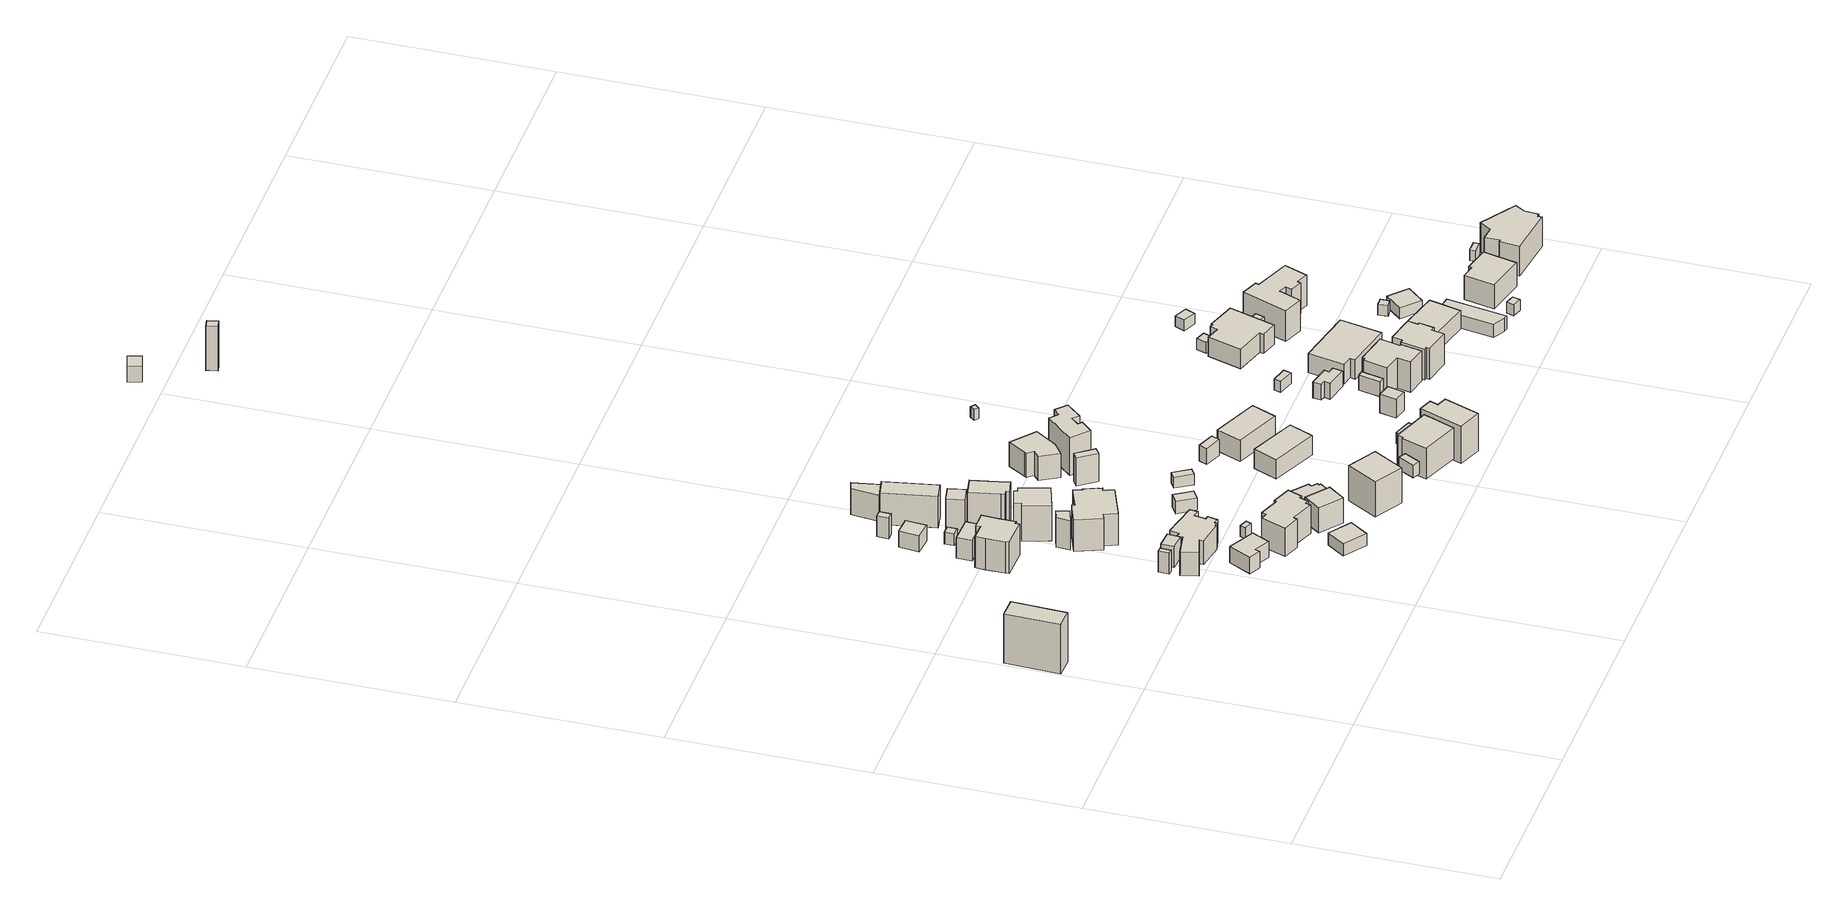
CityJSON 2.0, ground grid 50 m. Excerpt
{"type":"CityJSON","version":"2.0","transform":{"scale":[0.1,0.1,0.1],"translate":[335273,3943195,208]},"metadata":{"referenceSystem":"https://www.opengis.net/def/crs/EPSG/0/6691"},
"CityObjects":{
"building1":{"type":"Building","attributes":{"usage":"411","measuredHeight":21,"storeysAboveGround":1,"BuildingIDAttribute.prefecture":"14","BuildingIDAttribute.city":"14151","BuildingDetailAttribute.totalFloorArea":64.07,"BuildingDetailAttribute.buildingFootprintArea":64.07,"BuildingDetailAttribute.buildingStructureType":"601","BuildingDetailAttribute.buildingStructureOrgType":"1","BuildingDetailAttribute.orgUsage":"10","BuildingDetailAttribute.surveyYear":2015,"BuildingLandSlideRiskAttribute.description":"1","BuildingLandSlideRiskAttribute.areaType":"1"},"geometry":[{"type":"Solid","lod":"1","boundaries":[[[[0,1,2,3]],[[2,4,5,3]],[[1,6,4,2]],[[0,7,6,1]],[[3,5,7,0]],[[4,6,7,5]]]]}]},
"building2":{"type":"Building","attributes":{"measuredHeight":6.3,"BuildingIDAttribute.prefecture":"14","BuildingIDAttribute.city":"14151","BuildingDetailAttribute.surveyYear":2015},"geometry":[{"type":"Solid","lod":"1","boundaries":[[[[8,9,10,11]],[[10,12,13,11]],[[9,14,12,10]],[[8,15,14,9]],[[11,13,15,8]],[[12,14,15,13]]]]}]},
"building3":{"type":"Building","attributes":{"usage":"411","measuredHeight":6.2,"storeysAboveGround":1,"BuildingIDAttribute.prefecture":"14","BuildingIDAttribute.city":"14151","BuildingDetailAttribute.totalFloorArea":12.72,"BuildingDetailAttribute.buildingFootprintArea":12.72,"BuildingDetailAttribute.buildingStructureType":"601","BuildingDetailAttribute.buildingStructureOrgType":"1","BuildingDetailAttribute.orgUsage":"10","BuildingDetailAttribute.surveyYear":2015},"geometry":[{"type":"Solid","lod":"1","boundaries":[[[[16,17,18,19]],[[18,20,21,19]],[[17,22,20,18]],[[16,23,22,17]],[[19,21,23,16]],[[20,22,23,21]]]]}]},
"building4":{"type":"Building","attributes":{"usage":"413","measuredHeight":9.5,"storeysAboveGround":2,"BuildingIDAttribute.prefecture":"14","BuildingIDAttribute.city":"14151","BuildingDetailAttribute.totalFloorArea":122.88,"BuildingDetailAttribute.buildingFootprintArea":61.44,"BuildingDetailAttribute.buildingStructureType":"601","BuildingDetailAttribute.buildingStructureOrgType":"1","BuildingDetailAttribute.orgUsage":"30","BuildingDetailAttribute.surveyYear":2015},"geometry":[{"type":"Solid","lod":"1","boundaries":[[[[24,25,26,27,28,29,30,31,32,33,34]],[[33,35,36,34]],[[32,37,35,33]],[[31,38,37,32]],[[30,39,38,31]],[[29,40,39,30]],[[28,41,40,29]],[[27,42,41,28]],[[26,43,42,27]],[[25,44,43,26]],[[24,45,44,25]],[[34,36,45,24]],[[35,37,38,39,40,41,42,43,44,45,36]]]]}]},
"building5":{"type":"Building","attributes":{"usage":"411","measuredHeight":4.6,"storeysAboveGround":1,"BuildingIDAttribute.prefecture":"14","BuildingIDAttribute.city":"14151","BuildingDetailAttribute.totalFloorArea":39.32,"BuildingDetailAttribute.buildingFootprintArea":39.32,"BuildingDetailAttribute.buildingStructureType":"601","BuildingDetailAttribute.buildingStructureOrgType":"1","BuildingDetailAttribute.orgUsage":"10","BuildingDetailAttribute.surveyYear":2015},"geometry":[{"type":"Solid","lod":"1","boundaries":[[[[46,47,48,49,50,51]],[[50,52,53,51]],[[49,54,52,50]],[[48,55,54,49]],[[47,56,55,48]],[[46,57,56,47]],[[51,53,57,46]],[[52,54,55,56,57,53]]]]}]},
"building6":{"type":"Building","attributes":{"measuredHeight":9.1,"BuildingIDAttribute.prefecture":"14","BuildingIDAttribute.city":"14151","BuildingDetailAttribute.surveyYear":2015},"geometry":[{"type":"Solid","lod":"1","boundaries":[[[[58,59,60,61]],[[60,62,63,61]],[[59,64,62,60]],[[58,65,64,59]],[[61,63,65,58]],[[62,64,65,63]]]]}]},
"building7":{"type":"Building","attributes":{"usage":"413","measuredHeight":6.3,"storeysAboveGround":2,"BuildingIDAttribute.prefecture":"14","BuildingIDAttribute.city":"14151","BuildingDetailAttribute.totalFloorArea":42.87,"BuildingDetailAttribute.buildingFootprintArea":21.44,"BuildingDetailAttribute.buildingStructureType":"601","BuildingDetailAttribute.buildingStructureOrgType":"1","BuildingDetailAttribute.orgUsage":"30","BuildingDetailAttribute.surveyYear":2015},"geometry":[{"type":"Solid","lod":"1","boundaries":[[[[66,67,68,69]],[[68,70,71,69]],[[67,72,70,68]],[[66,73,72,67]],[[69,71,73,66]],[[70,72,73,71]]]]}]},
"building8":{"type":"Building","attributes":{"usage":"411","measuredHeight":7.3,"storeysAboveGround":1,"BuildingIDAttribute.prefecture":"14","BuildingIDAttribute.city":"14151","BuildingDetailAttribute.totalFloorArea":92.22,"BuildingDetailAttribute.buildingFootprintArea":92.22,"BuildingDetailAttribute.buildingStructureType":"601","BuildingDetailAttribute.buildingStructureOrgType":"1","BuildingDetailAttribute.orgUsage":"10","BuildingDetailAttribute.surveyYear":2015},"geometry":[{"type":"Solid","lod":"1","boundaries":[[[[74,75,76,77,78,79,80,81,82,83,84,85,86,87,88,89,90,91]],[[90,92,93,91]],[[89,94,92,90]],[[88,95,94,89]],[[87,96,95,88]],[[86,97,96,87]],[[85,98,97,86]],[[84,99,98,85]],[[83,100,99,84]],[[82,101,100,83]],[[81,102,101,82]],[[80,103,102,81]],[[79,104,103,80]],[[78,105,104,79]],[[77,106,105,78]],[[76,107,106,77]],[[75,108,107,76]],[[74,109,108,75]],[[91,93,109,74]],[[92,94,95,96,97,98,99,100,101,102,103,104,105,106,107,108,109,93]]]]}]},
"building9":{"type":"Building","attributes":{"measuredHeight":4.8,"BuildingIDAttribute.prefecture":"14","BuildingIDAttribute.city":"14151","BuildingDetailAttribute.surveyYear":2015,"BuildingLandSlideRiskAttribute.description":"1","BuildingLandSlideRiskAttribute.areaType":"1"},"geometry":[{"type":"Solid","lod":"1","boundaries":[[[[110,111,112,113]],[[112,114,115,113]],[[111,116,114,112]],[[110,117,116,111]],[[113,115,117,110]],[[114,116,117,115]]]]}]},
"building10":{"type":"Building","attributes":{"measuredHeight":3.6,"BuildingIDAttribute.prefecture":"14","BuildingIDAttribute.city":"14151","BuildingDetailAttribute.surveyYear":2015},"geometry":[{"type":"Solid","lod":"1","boundaries":[[[[118,119,120,121]],[[120,122,123,121]],[[119,124,122,120]],[[118,125,124,119]],[[121,123,125,118]],[[122,124,125,123]]]]}]},
"building11":{"type":"Building","attributes":{"usage":"411","measuredHeight":10.4,"storeysAboveGround":2,"BuildingIDAttribute.prefecture":"14","BuildingIDAttribute.city":"14151","BuildingDetailAttribute.totalFloorArea":184.02,"BuildingDetailAttribute.buildingFootprintArea":92.01,"BuildingDetailAttribute.buildingStructureType":"601","BuildingDetailAttribute.buildingStructureOrgType":"1","BuildingDetailAttribute.orgUsage":"10","BuildingDetailAttribute.surveyYear":2015},"geometry":[{"type":"Solid","lod":"1","boundaries":[[[[126,127,128,129,130,131,132,133,134,135,136,137,138,139]],[[138,140,141,139]],[[137,142,140,138]],[[136,143,142,137]],[[135,144,143,136]],[[134,145,144,135]],[[133,146,145,134]],[[132,147,146,133]],[[131,148,147,132]],[[130,149,148,131]],[[129,150,149,130]],[[128,151,150,129]],[[127,152,151,128]],[[126,153,152,127]],[[139,141,153,126]],[[140,142,143,144,145,146,147,148,149,150,151,152,153,141]]]]}]},
"building12":{"type":"Building","attributes":{"measuredHeight":6,"BuildingIDAttribute.prefecture":"14","BuildingIDAttribute.city":"14151","BuildingDetailAttribute.surveyYear":2015,"BuildingLandSlideRiskAttribute.description":"1","BuildingLandSlideRiskAttribute.areaType":"1"},"geometry":[{"type":"Solid","lod":"1","boundaries":[[[[154,155,156,157]],[[156,158,159,157]],[[155,160,158,156]],[[154,161,160,155]],[[157,159,161,154]],[[158,160,161,159]]]]}]},
"building13":{"type":"Building","attributes":{"BuildingIDAttribute.prefecture":"14","BuildingIDAttribute.city":"14151","BuildingDetailAttribute.surveyYear":2015},"geometry":[{"type":"Solid","lod":"1","boundaries":[[[[162,163,164,165]],[[164,166,167,165]],[[163,168,166,164]],[[162,169,168,163]],[[165,167,169,162]],[[166,168,169,167]]]]}]},
"building14":{"type":"Building","attributes":{"usage":"411","measuredHeight":10.4,"storeysAboveGround":2,"BuildingIDAttribute.prefecture":"14","BuildingIDAttribute.city":"14151","BuildingDetailAttribute.totalFloorArea":97.06,"BuildingDetailAttribute.buildingFootprintArea":48.53,"BuildingDetailAttribute.buildingStructureType":"601","BuildingDetailAttribute.buildingStructureOrgType":"1","BuildingDetailAttribute.orgUsage":"10","BuildingDetailAttribute.surveyYear":2015},"geometry":[{"type":"Solid","lod":"1","boundaries":[[[[170,171,172,173,174,175,176,177]],[[176,178,179,177]],[[175,180,178,176]],[[174,181,180,175]],[[173,182,181,174]],[[172,183,182,173]],[[171,184,183,172]],[[170,185,184,171]],[[177,179,185,170]],[[178,180,181,182,183,184,185,179]]]]}]},
"building15":{"type":"Building","attributes":{"usage":"411","measuredHeight":11.9,"storeysAboveGround":1,"BuildingIDAttribute.prefecture":"14","BuildingIDAttribute.city":"14151","BuildingDetailAttribute.totalFloorArea":41.84,"BuildingDetailAttribute.buildingFootprintArea":41.84,"BuildingDetailAttribute.buildingStructureType":"601","BuildingDetailAttribute.buildingStructureOrgType":"1","BuildingDetailAttribute.orgUsage":"10","BuildingDetailAttribute.surveyYear":2015},"geometry":[{"type":"Solid","lod":"1","boundaries":[[[[186,187,188,189,190,191,192,193]],[[192,194,195,193]],[[191,196,194,192]],[[190,197,196,191]],[[189,198,197,190]],[[188,199,198,189]],[[187,200,199,188]],[[186,201,200,187]],[[193,195,201,186]],[[194,196,197,198,199,200,201,195]]]]}]},
"building16":{"type":"Building","attributes":{"usage":"401","measuredHeight":3.6,"storeysAboveGround":1,"BuildingIDAttribute.prefecture":"14","BuildingIDAttribute.city":"14151","BuildingDetailAttribute.totalFloorArea":38.41,"BuildingDetailAttribute.buildingFootprintArea":38.41,"BuildingDetailAttribute.buildingStructureType":"610","BuildingDetailAttribute.buildingStructureOrgType":"2","BuildingDetailAttribute.orgUsage":"61","BuildingDetailAttribute.surveyYear":2015},"geometry":[{"type":"Solid","lod":"1","boundaries":[[[[202,203,204,205]],[[204,206,207,205]],[[203,208,206,204]],[[202,209,208,203]],[[205,207,209,202]],[[206,208,209,207]]]]}]},
"building17":{"type":"Building","attributes":{"usage":"411","measuredHeight":10.1,"storeysAboveGround":1,"BuildingIDAttribute.prefecture":"14","BuildingIDAttribute.city":"14151","BuildingDetailAttribute.totalFloorArea":17.36,"BuildingDetailAttribute.buildingFootprintArea":17.36,"BuildingDetailAttribute.buildingStructureType":"601","BuildingDetailAttribute.buildingStructureOrgType":"1","BuildingDetailAttribute.orgUsage":"10","BuildingDetailAttribute.surveyYear":2015},"geometry":[{"type":"Solid","lod":"1","boundaries":[[[[210,211,212,213]],[[212,214,215,213]],[[211,216,214,212]],[[210,217,216,211]],[[213,215,217,210]],[[214,216,217,215]]]]}]},
"building18":{"type":"Building","attributes":{"usage":"411","measuredHeight":9.1,"storeysAboveGround":1,"BuildingIDAttribute.prefecture":"14","BuildingIDAttribute.city":"14151","BuildingDetailAttribute.totalFloorArea":58.46,"BuildingDetailAttribute.buildingFootprintArea":58.46,"BuildingDetailAttribute.buildingStructureType":"601","BuildingDetailAttribute.buildingStructureOrgType":"1","BuildingDetailAttribute.orgUsage":"10","BuildingDetailAttribute.surveyYear":2015,"BuildingLandSlideRiskAttribute.description":"1","BuildingLandSlideRiskAttribute.areaType":"1"},"geometry":[{"type":"Solid","lod":"1","boundaries":[[[[218,219,220,221]],[[220,222,223,221]],[[219,224,222,220]],[[218,225,224,219]],[[221,223,225,218]],[[222,224,225,223]]]]}]},
"building19":{"type":"Building","attributes":{"usage":"411","measuredHeight":10.5,"storeysAboveGround":2,"BuildingIDAttribute.prefecture":"14","BuildingIDAttribute.city":"14151","BuildingDetailAttribute.totalFloorArea":148.86,"BuildingDetailAttribute.buildingFootprintArea":74.43,"BuildingDetailAttribute.buildingStructureType":"601","BuildingDetailAttribute.buildingStructureOrgType":"1","BuildingDetailAttribute.orgUsage":"10","BuildingDetailAttribute.surveyYear":2015},"geometry":[{"type":"Solid","lod":"1","boundaries":[[[[226,227,228,229,230,231,232,233,234,235,236,237,238,239]],[[238,240,241,239]],[[237,242,240,238]],[[236,243,242,237]],[[235,244,243,236]],[[234,245,244,235]],[[233,246,245,234]],[[232,247,246,233]],[[231,248,247,232]],[[230,249,248,231]],[[229,250,249,230]],[[228,251,250,229]],[[227,252,251,228]],[[226,253,252,227]],[[239,241,253,226]],[[240,242,243,244,245,246,247,248,249,250,251,252,253,241]]]]}]},
"building20":{"type":"Building","attributes":{"usage":"411","measuredHeight":7.9,"storeysAboveGround":1,"BuildingIDAttribute.prefecture":"14","BuildingIDAttribute.city":"14151","BuildingDetailAttribute.totalFloorArea":20.81,"BuildingDetailAttribute.buildingFootprintArea":20.81,"BuildingDetailAttribute.buildingStructureType":"601","BuildingDetailAttribute.buildingStructureOrgType":"1","BuildingDetailAttribute.orgUsage":"10","BuildingDetailAttribute.surveyYear":2015,"BuildingLandSlideRiskAttribute.description":"1","BuildingLandSlideRiskAttribute.areaType":"1"},"geometry":[{"type":"Solid","lod":"1","boundaries":[[[[254,255,256,257]],[[256,258,259,257]],[[255,260,258,256]],[[254,261,260,255]],[[257,259,261,254]],[[258,260,261,259]]]]}]},
"building21":{"type":"Building","attributes":{"measuredHeight":3.5,"BuildingIDAttribute.prefecture":"14","BuildingIDAttribute.city":"14151","BuildingDetailAttribute.surveyYear":2015},"geometry":[{"type":"Solid","lod":"1","boundaries":[[[[262,263,264,265]],[[264,266,267,265]],[[263,268,266,264]],[[262,269,268,263]],[[265,267,269,262]],[[266,268,269,267]]]]}]},
"building22":{"type":"Building","attributes":{"usage":"411","measuredHeight":7.3,"storeysAboveGround":1,"BuildingIDAttribute.prefecture":"14","BuildingIDAttribute.city":"14151","BuildingDetailAttribute.totalFloorArea":33.52,"BuildingDetailAttribute.buildingFootprintArea":33.52,"BuildingDetailAttribute.buildingStructureType":"601","BuildingDetailAttribute.buildingStructureOrgType":"1","BuildingDetailAttribute.orgUsage":"10","BuildingDetailAttribute.surveyYear":2015},"geometry":[{"type":"Solid","lod":"1","boundaries":[[[[270,271,272,273]],[[272,274,275,273]],[[271,276,274,272]],[[270,277,276,271]],[[273,275,277,270]],[[274,276,277,275]]]]}]},
"building23":{"type":"Building","attributes":{"usage":"411","measuredHeight":4.1,"storeysAboveGround":1,"BuildingIDAttribute.prefecture":"14","BuildingIDAttribute.city":"14151","BuildingDetailAttribute.totalFloorArea":48.07,"BuildingDetailAttribute.buildingFootprintArea":48.07,"BuildingDetailAttribute.buildingStructureType":"601","BuildingDetailAttribute.buildingStructureOrgType":"1","BuildingDetailAttribute.orgUsage":"10","BuildingDetailAttribute.surveyYear":2015},"geometry":[{"type":"Solid","lod":"1","boundaries":[[[[278,279,280,281,282,283,284,285,286,287,288,289]],[[288,290,291,289]],[[287,292,290,288]],[[286,293,292,287]],[[285,294,293,286]],[[284,295,294,285]],[[283,296,295,284]],[[282,297,296,283]],[[281,298,297,282]],[[280,299,298,281]],[[279,300,299,280]],[[278,301,300,279]],[[289,291,301,278]],[[290,292,293,294,295,296,297,298,299,300,301,291]]]]}]},
"building24":{"type":"Building","attributes":{"measuredHeight":8.6,"BuildingIDAttribute.prefecture":"14","BuildingIDAttribute.city":"14151","BuildingDetailAttribute.surveyYear":2015},"geometry":[{"type":"Solid","lod":"1","boundaries":[[[[302,303,304,305]],[[304,306,307,305]],[[303,308,306,304]],[[302,309,308,303]],[[305,307,309,302]],[[306,308,309,307]]]]}]},
"building25":{"type":"Building","attributes":{"BuildingIDAttribute.prefecture":"14","BuildingIDAttribute.city":"14151","BuildingDetailAttribute.surveyYear":2015},"geometry":[{"type":"Solid","lod":"1","boundaries":[[[[310,311,312,313]],[[312,314,315,313]],[[311,316,314,312]],[[310,317,316,311]],[[313,315,317,310]],[[314,316,317,315]]]]}]},
"building26":{"type":"Building","attributes":{"usage":"411","measuredHeight":10.5,"storeysAboveGround":2,"BuildingIDAttribute.prefecture":"14","BuildingIDAttribute.city":"14151","BuildingDetailAttribute.totalFloorArea":123.78,"BuildingDetailAttribute.buildingFootprintArea":61.89,"BuildingDetailAttribute.buildingStructureType":"601","BuildingDetailAttribute.buildingStructureOrgType":"1","BuildingDetailAttribute.orgUsage":"10","BuildingDetailAttribute.surveyYear":2015},"geometry":[{"type":"Solid","lod":"1","boundaries":[[[[318,319,320,321]],[[320,322,323,321]],[[319,324,322,320]],[[318,325,324,319]],[[321,323,325,318]],[[322,324,325,323]]]]}]},
"building27":{"type":"Building","attributes":{"usage":"411","measuredHeight":7.3,"storeysAboveGround":1,"BuildingIDAttribute.prefecture":"14","BuildingIDAttribute.city":"14151","BuildingDetailAttribute.totalFloorArea":54.33,"BuildingDetailAttribute.buildingFootprintArea":54.33,"BuildingDetailAttribute.buildingStructureType":"601","BuildingDetailAttribute.buildingStructureOrgType":"1","BuildingDetailAttribute.orgUsage":"10","BuildingDetailAttribute.surveyYear":2015},"geometry":[{"type":"Solid","lod":"1","boundaries":[[[[326,327,328,329,330,331,332,333,334]],[[333,335,336,334]],[[332,337,335,333]],[[331,338,337,332]],[[330,339,338,331]],[[329,340,339,330]],[[328,341,340,329]],[[327,342,341,328]],[[326,343,342,327]],[[334,336,343,326]],[[335,337,338,339,340,341,342,343,336]]]]}]},
"building28":{"type":"Building","attributes":{"usage":"411","measuredHeight":11.2,"storeysAboveGround":1,"BuildingIDAttribute.prefecture":"14","BuildingIDAttribute.city":"14151","BuildingDetailAttribute.totalFloorArea":50.6,"BuildingDetailAttribute.buildingFootprintArea":50.6,"BuildingDetailAttribute.buildingStructureType":"601","BuildingDetailAttribute.buildingStructureOrgType":"1","BuildingDetailAttribute.orgUsage":"10","BuildingDetailAttribute.surveyYear":2015},"geometry":[{"type":"Solid","lod":"1","boundaries":[[[[344,345,346,347,348,349,350,351,352,353]],[[352,354,355,353]],[[351,356,354,352]],[[350,357,356,351]],[[349,358,357,350]],[[348,359,358,349]],[[347,360,359,348]],[[346,361,360,347]],[[345,362,361,346]],[[344,363,362,345]],[[353,355,363,344]],[[354,356,357,358,359,360,361,362,363,355]]]]}]},
"building29":{"type":"Building","attributes":{"usage":"411","measuredHeight":4.6,"storeysAboveGround":1,"BuildingIDAttribute.prefecture":"14","BuildingIDAttribute.city":"14151","BuildingDetailAttribute.totalFloorArea":9.57,"BuildingDetailAttribute.buildingFootprintArea":9.57,"BuildingDetailAttribute.buildingStructureType":"601","BuildingDetailAttribute.buildingStructureOrgType":"1","BuildingDetailAttribute.orgUsage":"10","BuildingDetailAttribute.surveyYear":2015},"geometry":[{"type":"Solid","lod":"1","boundaries":[[[[364,365,366,367]],[[366,368,369,367]],[[365,370,368,366]],[[364,371,370,365]],[[367,369,371,364]],[[368,370,371,369]]]]}]},
"building30":{"type":"Building","attributes":{"usage":"411","measuredHeight":5.8,"storeysAboveGround":1,"BuildingIDAttribute.prefecture":"14","BuildingIDAttribute.city":"14151","BuildingDetailAttribute.totalFloorArea":76.12,"BuildingDetailAttribute.buildingFootprintArea":76.12,"BuildingDetailAttribute.buildingStructureType":"601","BuildingDetailAttribute.buildingStructureOrgType":"1","BuildingDetailAttribute.orgUsage":"10","BuildingDetailAttribute.surveyYear":2015},"geometry":[{"type":"Solid","lod":"1","boundaries":[[[[372,373,374,375]],[[374,376,377,375]],[[373,378,376,374]],[[372,379,378,373]],[[375,377,379,372]],[[376,378,379,377]]]]}]},
"building31":{"type":"Building","attributes":{"measuredHeight":3.9,"BuildingIDAttribute.prefecture":"14","BuildingIDAttribute.city":"14151","BuildingDetailAttribute.surveyYear":2015},"geometry":[{"type":"Solid","lod":"1","boundaries":[[[[380,381,382,383]],[[382,384,385,383]],[[381,386,384,382]],[[380,387,386,381]],[[383,385,387,380]],[[384,386,387,385]]]]}]},
"building32":{"type":"Building","attributes":{"BuildingIDAttribute.prefecture":"14","BuildingIDAttribute.city":"14151","BuildingDetailAttribute.surveyYear":2015},"geometry":[{"type":"Solid","lod":"1","boundaries":[[[[388,389,390,391]],[[390,392,393,391]],[[389,394,392,390]],[[388,395,394,389]],[[391,393,395,388]],[[392,394,395,393]]]]}]},
"building33":{"type":"Building","attributes":{"measuredHeight":4.7,"BuildingIDAttribute.prefecture":"14","BuildingIDAttribute.city":"14151","BuildingDetailAttribute.surveyYear":2015,"BuildingLandSlideRiskAttribute.description":"1","BuildingLandSlideRiskAttribute.areaType":"1"},"geometry":[{"type":"Solid","lod":"1","boundaries":[[[[396,397,398,399]],[[398,400,401,399]],[[397,402,400,398]],[[396,403,402,397]],[[399,401,403,396]],[[400,402,403,401]]]]}]},
"building34":{"type":"Building","attributes":{"usage":"411","measuredHeight":6.4,"storeysAboveGround":1,"BuildingIDAttribute.prefecture":"14","BuildingIDAttribute.city":"14151","BuildingDetailAttribute.totalFloorArea":77.05,"BuildingDetailAttribute.buildingFootprintArea":77.05,"BuildingDetailAttribute.buildingStructureType":"601","BuildingDetailAttribute.buildingStructureOrgType":"1","BuildingDetailAttribute.orgUsage":"10","BuildingDetailAttribute.surveyYear":2015},"geometry":[{"type":"Solid","lod":"1","boundaries":[[[[404,405,406,407]],[[406,408,409,407]],[[405,410,408,406]],[[404,411,410,405]],[[407,409,411,404]],[[408,410,411,409]]]]}]},
"building35":{"type":"Building","attributes":{"measuredHeight":14.6,"BuildingIDAttribute.prefecture":"14","BuildingIDAttribute.city":"14151","BuildingDetailAttribute.surveyYear":2015,"BuildingLandSlideRiskAttribute.description":"1","BuildingLandSlideRiskAttribute.areaType":"1"},"geometry":[{"type":"Solid","lod":"1","boundaries":[[[[412,413,414,415]],[[414,416,417,415]],[[413,418,416,414]],[[412,419,418,413]],[[415,417,419,412]],[[416,418,419,417]]]]}]},
"building36":{"type":"Building","attributes":{"usage":"411","measuredHeight":9.5,"storeysAboveGround":1,"BuildingIDAttribute.prefecture":"14","BuildingIDAttribute.city":"14151","BuildingDetailAttribute.totalFloorArea":81.18,"BuildingDetailAttribute.buildingFootprintArea":81.18,"BuildingDetailAttribute.buildingStructureType":"601","BuildingDetailAttribute.buildingStructureOrgType":"1","BuildingDetailAttribute.orgUsage":"10","BuildingDetailAttribute.surveyYear":2015},"geometry":[{"type":"Solid","lod":"1","boundaries":[[[[420,421,422,423,424,425,426]],[[425,427,428,426]],[[424,429,427,425]],[[423,430,429,424]],[[422,431,430,423]],[[421,432,431,422]],[[420,433,432,421]],[[426,428,433,420]],[[427,429,430,431,432,433,428]]]]}]},
"building37":{"type":"Building","attributes":{"measuredHeight":3.4,"BuildingIDAttribute.prefecture":"14","BuildingIDAttribute.city":"14151","BuildingDetailAttribute.surveyYear":2015},"geometry":[{"type":"Solid","lod":"1","boundaries":[[[[434,435,436,437]],[[436,438,439,437]],[[435,440,438,436]],[[434,441,440,435]],[[437,439,441,434]],[[438,440,441,439]]]]}]},
"building38":{"type":"Building","attributes":{"usage":"411","measuredHeight":11,"storeysAboveGround":1,"BuildingIDAttribute.prefecture":"14","BuildingIDAttribute.city":"14151","BuildingDetailAttribute.totalFloorArea":52.16,"BuildingDetailAttribute.buildingFootprintArea":52.16,"BuildingDetailAttribute.buildingStructureType":"601","BuildingDetailAttribute.buildingStructureOrgType":"1","BuildingDetailAttribute.orgUsage":"10","BuildingDetailAttribute.surveyYear":2015},"geometry":[{"type":"Solid","lod":"1","boundaries":[[[[442,443,444,445,446,447]],[[446,448,449,447]],[[445,450,448,446]],[[444,451,450,445]],[[443,452,451,444]],[[442,453,452,443]],[[447,449,453,442]],[[448,450,451,452,453,449]]]]}]},
"building39":{"type":"Building","attributes":{"measuredHeight":7,"BuildingIDAttribute.prefecture":"14","BuildingIDAttribute.city":"14151","BuildingDetailAttribute.surveyYear":2015},"geometry":[{"type":"Solid","lod":"1","boundaries":[[[[454,455,456,457]],[[456,458,459,457]],[[455,460,458,456]],[[454,461,460,455]],[[457,459,461,454]],[[458,460,461,459]]]]}]},
"building40":{"type":"Building","attributes":{"usage":"411","measuredHeight":5.3,"storeysAboveGround":1,"BuildingIDAttribute.prefecture":"14","BuildingIDAttribute.city":"14151","BuildingDetailAttribute.totalFloorArea":14.16,"BuildingDetailAttribute.buildingFootprintArea":14.16,"BuildingDetailAttribute.buildingStructureType":"601","BuildingDetailAttribute.buildingStructureOrgType":"1","BuildingDetailAttribute.orgUsage":"10","BuildingDetailAttribute.surveyYear":2015},"geometry":[{"type":"Solid","lod":"1","boundaries":[[[[462,463,464,465]],[[464,466,467,465]],[[463,468,466,464]],[[462,469,468,463]],[[465,467,469,462]],[[466,468,469,467]]]]}]},
"building41":{"type":"Building","attributes":{"BuildingIDAttribute.prefecture":"14","BuildingIDAttribute.city":"14151","BuildingDetailAttribute.surveyYear":2015},"geometry":[{"type":"Solid","lod":"1","boundaries":[[[[470,471,472,473]],[[472,474,475,473]],[[471,476,474,472]],[[470,477,476,471]],[[473,475,477,470]],[[474,476,477,475]]]]}]},
"building42":{"type":"Building","attributes":{"measuredHeight":4.7,"BuildingIDAttribute.prefecture":"14","BuildingIDAttribute.city":"14151","BuildingDetailAttribute.surveyYear":2015},"geometry":[{"type":"Solid","lod":"1","boundaries":[[[[478,479,480,481,482,483,484,485]],[[484,486,487,485]],[[483,488,486,484]],[[482,489,488,483]],[[481,490,489,482]],[[480,491,490,481]],[[479,492,491,480]],[[478,493,492,479]],[[485,487,493,478]],[[486,488,489,490,491,492,493,487]]]]}]},
"building43":{"type":"Building","attributes":{"measuredHeight":4.4,"BuildingIDAttribute.prefecture":"14","BuildingIDAttribute.city":"14151","BuildingDetailAttribute.surveyYear":2015},"geometry":[{"type":"Solid","lod":"1","boundaries":[[[[494,495,496,497]],[[496,498,499,497]],[[495,500,498,496]],[[494,501,500,495]],[[497,499,501,494]],[[498,500,501,499]]]]}]},
"building44":{"type":"Building","attributes":{"usage":"411","measuredHeight":9.6,"storeysAboveGround":2,"BuildingIDAttribute.prefecture":"14","BuildingIDAttribute.city":"14151","BuildingDetailAttribute.totalFloorArea":138.26,"BuildingDetailAttribute.buildingFootprintArea":69.13,"BuildingDetailAttribute.buildingStructureType":"601","BuildingDetailAttribute.buildingStructureOrgType":"1","BuildingDetailAttribute.orgUsage":"10","BuildingDetailAttribute.surveyYear":2015},"geometry":[{"type":"Solid","lod":"1","boundaries":[[[[502,503,504,505,506,507,508,509,510,511]],[[510,512,513,511]],[[509,514,512,510]],[[508,515,514,509]],[[507,516,515,508]],[[506,517,516,507]],[[505,518,517,506]],[[504,519,518,505]],[[503,520,519,504]],[[502,521,520,503]],[[511,513,521,502]],[[512,514,515,516,517,518,519,520,521,513]]]]}]},
"building45":{"type":"Building","attributes":{"BuildingIDAttribute.prefecture":"14","BuildingIDAttribute.city":"14151","BuildingDetailAttribute.surveyYear":2015,"BuildingLandSlideRiskAttribute.description":"1","BuildingLandSlideRiskAttribute.areaType":"1"},"geometry":[{"type":"Solid","lod":"1","boundaries":[[[[522,523,524,525]],[[524,526,527,525]],[[523,528,526,524]],[[522,529,528,523]],[[525,527,529,522]],[[526,528,529,527]]]]}]},
"building46":{"type":"Building","attributes":{"usage":"411","measuredHeight":6.4,"storeysAboveGround":2,"BuildingIDAttribute.prefecture":"14","BuildingIDAttribute.city":"14151","BuildingDetailAttribute.totalFloorArea":222.24,"BuildingDetailAttribute.buildingFootprintArea":111.12,"BuildingDetailAttribute.buildingStructureType":"601","BuildingDetailAttribute.buildingStructureOrgType":"1","BuildingDetailAttribute.orgUsage":"10","BuildingDetailAttribute.surveyYear":2015,"BuildingLandSlideRiskAttribute.description":"1","BuildingLandSlideRiskAttribute.areaType":"1"},"geometry":[{"type":"Solid","lod":"1","boundaries":[[[[530,531,532,533,534,535,536,537,538,539]],[[538,540,541,539]],[[537,542,540,538]],[[536,543,542,537]],[[535,544,543,536]],[[534,545,544,535]],[[533,546,545,534]],[[532,547,546,533]],[[531,548,547,532]],[[530,549,548,531]],[[539,541,549,530]],[[540,542,543,544,545,546,547,548,549,541]]]]}]},
"building47":{"type":"Building","attributes":{"usage":"411","measuredHeight":7.6,"storeysAboveGround":2,"BuildingIDAttribute.prefecture":"14","BuildingIDAttribute.city":"14151","BuildingDetailAttribute.totalFloorArea":207.22,"BuildingDetailAttribute.buildingFootprintArea":103.61,"BuildingDetailAttribute.buildingStructureType":"601","BuildingDetailAttribute.buildingStructureOrgType":"1","BuildingDetailAttribute.orgUsage":"10","BuildingDetailAttribute.surveyYear":2015},"geometry":[{"type":"Solid","lod":"1","boundaries":[[[[550,551,552,553,554,555]],[[554,556,557,555]],[[553,558,556,554]],[[552,559,558,553]],[[551,560,559,552]],[[550,561,560,551]],[[555,557,561,550]],[[556,558,559,560,561,557]]]]}]},
"building48":{"type":"Building","attributes":{"usage":"411","measuredHeight":9.2,"storeysAboveGround":2,"BuildingIDAttribute.prefecture":"14","BuildingIDAttribute.city":"14151","BuildingDetailAttribute.totalFloorArea":128.36,"BuildingDetailAttribute.buildingFootprintArea":64.18,"BuildingDetailAttribute.buildingStructureType":"601","BuildingDetailAttribute.buildingStructureOrgType":"1","BuildingDetailAttribute.orgUsage":"10","BuildingDetailAttribute.surveyYear":2015},"geometry":[{"type":"Solid","lod":"1","boundaries":[[[[562,563,564,565,566,567,568,569,570,571,572,573]],[[572,574,575,573]],[[571,576,574,572]],[[570,577,576,571]],[[569,578,577,570]],[[568,579,578,569]],[[567,580,579,568]],[[566,581,580,567]],[[565,582,581,566]],[[564,583,582,565]],[[563,584,583,564]],[[562,585,584,563]],[[573,575,585,562]],[[574,576,577,578,579,580,581,582,583,584,585,575]]]]}]},
"building49":{"type":"Building","attributes":{"BuildingIDAttribute.prefecture":"14","BuildingIDAttribute.city":"14151","BuildingDetailAttribute.surveyYear":2015,"BuildingLandSlideRiskAttribute.description":"1","BuildingLandSlideRiskAttribute.areaType":"1"},"geometry":[{"type":"Solid","lod":"1","boundaries":[[[[586,587,588,589]],[[588,590,591,589]],[[587,592,590,588]],[[586,593,592,587]],[[589,591,593,586]],[[590,592,593,591]]]]}]},
"building50":{"type":"Building","attributes":{"BuildingIDAttribute.prefecture":"14","BuildingIDAttribute.city":"14151","BuildingDetailAttribute.surveyYear":2015,"BuildingLandSlideRiskAttribute.description":"1","BuildingLandSlideRiskAttribute.areaType":"1"},"geometry":[{"type":"Solid","lod":"1","boundaries":[[[[594,595,596,597]],[[596,598,599,597]],[[595,600,598,596]],[[594,601,600,595]],[[597,599,601,594]],[[598,600,601,599]]]]}]},
"building51":{"type":"Building","attributes":{"usage":"411","measuredHeight":9.3,"storeysAboveGround":2,"BuildingIDAttribute.prefecture":"14","BuildingIDAttribute.city":"14151","BuildingDetailAttribute.totalFloorArea":205.8,"BuildingDetailAttribute.buildingFootprintArea":102.9,"BuildingDetailAttribute.buildingStructureType":"601","BuildingDetailAttribute.buildingStructureOrgType":"1","BuildingDetailAttribute.orgUsage":"10","BuildingDetailAttribute.surveyYear":2015,"BuildingLandSlideRiskAttribute.description":"1","BuildingLandSlideRiskAttribute.areaType":"1"},"geometry":[{"type":"Solid","lod":"1","boundaries":[[[[602,603,604,605,606,607,608,609,610,611,612,613]],[[612,614,615,613]],[[611,616,614,612]],[[610,617,616,611]],[[609,618,617,610]],[[608,619,618,609]],[[607,620,619,608]],[[606,621,620,607]],[[605,622,621,606]],[[604,623,622,605]],[[603,624,623,604]],[[602,625,624,603]],[[613,615,625,602]],[[614,616,617,618,619,620,621,622,623,624,625,615]]]]}]},
"building52":{"type":"Building","attributes":{"usage":"411","measuredHeight":6.1,"storeysAboveGround":1,"BuildingIDAttribute.prefecture":"14","BuildingIDAttribute.city":"14151","BuildingDetailAttribute.totalFloorArea":78.9,"BuildingDetailAttribute.buildingFootprintArea":78.9,"BuildingDetailAttribute.buildingStructureType":"601","BuildingDetailAttribute.buildingStructureOrgType":"1","BuildingDetailAttribute.orgUsage":"10","BuildingDetailAttribute.surveyYear":2015},"geometry":[{"type":"Solid","lod":"1","boundaries":[[[[626,627,628,629]],[[628,630,631,629]],[[627,632,630,628]],[[626,633,632,627]],[[629,631,633,626]],[[630,632,633,631]]]]}]},
"building53":{"type":"Building","attributes":{"measuredHeight":4.1,"BuildingIDAttribute.prefecture":"14","BuildingIDAttribute.city":"14151","BuildingDetailAttribute.surveyYear":2015},"geometry":[{"type":"Solid","lod":"1","boundaries":[[[[634,635,636,637,638]],[[637,639,640,638]],[[636,641,639,637]],[[635,642,641,636]],[[634,643,642,635]],[[638,640,643,634]],[[639,641,642,643,640]]]]}]},
"building54":{"type":"Building","attributes":{"BuildingIDAttribute.prefecture":"14","BuildingIDAttribute.city":"14151","BuildingDetailAttribute.surveyYear":2015},"geometry":[{"type":"Solid","lod":"1","boundaries":[[[[644,645,646,647]],[[646,648,649,647]],[[645,650,648,646]],[[644,651,650,645]],[[647,649,651,644]],[[648,650,651,649]]]]}]},
"building55":{"type":"Building","attributes":{"usage":"411","storeysAboveGround":2,"BuildingIDAttribute.prefecture":"14","BuildingIDAttribute.city":"14151","BuildingDetailAttribute.totalFloorArea":55.08,"BuildingDetailAttribute.buildingFootprintArea":27.54,"BuildingDetailAttribute.buildingStructureType":"601","BuildingDetailAttribute.buildingStructureOrgType":"1","BuildingDetailAttribute.orgUsage":"10","BuildingDetailAttribute.surveyYear":2015},"geometry":[{"type":"Solid","lod":"1","boundaries":[[[[652,653,654,655]],[[654,656,657,655]],[[653,658,656,654]],[[652,659,658,653]],[[655,657,659,652]],[[656,658,659,657]]]]}]},
"building56":{"type":"Building","attributes":{"BuildingIDAttribute.prefecture":"14","BuildingIDAttribute.city":"14151","BuildingDetailAttribute.surveyYear":2015},"geometry":[{"type":"Solid","lod":"1","boundaries":[[[[660,661,662,663]],[[662,664,665,663]],[[661,666,664,662]],[[660,667,666,661]],[[663,665,667,660]],[[664,666,667,665]]]]}]},
"building57":{"type":"Building","attributes":{"usage":"411","measuredHeight":8,"storeysAboveGround":2,"BuildingIDAttribute.prefecture":"14","BuildingIDAttribute.city":"14151","BuildingDetailAttribute.totalFloorArea":142.95,"BuildingDetailAttribute.buildingFootprintArea":71.47,"BuildingDetailAttribute.buildingStructureType":"601","BuildingDetailAttribute.buildingStructureOrgType":"1","BuildingDetailAttribute.orgUsage":"10","BuildingDetailAttribute.surveyYear":2015},"geometry":[{"type":"Solid","lod":"1","boundaries":[[[[668,669,670,671,672,673]],[[672,674,675,673]],[[671,676,674,672]],[[670,677,676,671]],[[669,678,677,670]],[[668,679,678,669]],[[673,675,679,668]],[[674,676,677,678,679,675]]]]}]},
"building58":{"type":"Building","attributes":{"BuildingIDAttribute.prefecture":"14","BuildingIDAttribute.city":"14151","BuildingDetailAttribute.surveyYear":2015},"geometry":[{"type":"Solid","lod":"1","boundaries":[[[[680,681,682,683]],[[682,684,685,683]],[[681,686,684,682]],[[680,687,686,681]],[[683,685,687,680]],[[684,686,687,685]]]]}]},
"building59":{"type":"Building","attributes":{"usage":"411","measuredHeight":9.6,"storeysAboveGround":2,"BuildingIDAttribute.prefecture":"14","BuildingIDAttribute.city":"14151","BuildingDetailAttribute.totalFloorArea":224.91,"BuildingDetailAttribute.buildingFootprintArea":112.45,"BuildingDetailAttribute.buildingStructureType":"601","BuildingDetailAttribute.buildingStructureOrgType":"1","BuildingDetailAttribute.orgUsage":"10","BuildingDetailAttribute.surveyYear":2015},"geometry":[{"type":"Solid","lod":"1","boundaries":[[[[688,689,690,691,692,693,694,695,696,697,698]],[[697,699,700,698]],[[696,701,699,697]],[[695,702,701,696]],[[694,703,702,695]],[[693,704,703,694]],[[692,705,704,693]],[[691,706,705,692]],[[690,707,706,691]],[[689,708,707,690]],[[688,709,708,689]],[[698,700,709,688]],[[699,701,702,703,704,705,706,707,708,709,700]]]]}]}
},
"vertices":[
[57,700,3],[6,702,3],[11,840,3],[63,838,3],[11,840,141],[63,838,141],[6,702,141],[57,700,141],
[302,552,129],[301,525,129],[289,526,129],[290,553,129],[289,526,188],[290,553,188],[301,525,188],[302,552,188],
[347,516,138],[305,519,138],[307,552,138],[350,549,138],[307,552,196],[350,549,196],[305,519,196],[347,516,196],
[259,931,138],[259,884,138],[252,884,138],[252,873,138],[175,875,138],[173,884,138],[173,932,138],[174,957,138],[216,956,138],[216,968,138],[261,968,138],[216,968,225],[261,968,225],[216,956,225],[174,957,225],[173,932,225],[173,884,225],[175,875,225],[252,873,225],[252,884,225],[259,884,225],[259,931,225],
[438,333,114],[399,353,114],[393,341,114],[363,356,114],[393,413,114],[461,378,114],[393,413,159],[461,378,159],[363,356,159],[393,341,159],[399,353,159],[438,333,159],
[300,801,161],[310,771,161],[272,758,161],[275,793,161],[272,758,243],[275,793,243],[310,771,243],[300,801,243],
[194,970,141],[195,1008,141],[263,1006,141],[262,968,141],[263,1006,198],[262,968,198],[195,1008,198],[194,970,198],
[293,502,127],[352,513,127],[353,527,127],[364,525,127],[369,549,127],[463,529,127],[460,508,127],[443,512,127],[438,483,127],[448,482,127],[442,456,127],[429,459,127],[428,453,127],[418,455,127],[418,451,127],[351,462,127],[351,473,127],[303,459,127],[351,473,193],[303,459,193],[351,462,193],[418,451,193],[418,455,193],[428,453,193],[429,459,193],[442,456,193],[448,482,193],[438,483,193],[443,512,193],[460,508,193],[463,529,193],[369,549,193],[364,525,193],[353,527,193],[352,513,193],[293,502,193],
[183,1093,149],[188,1144,149],[234,1141,149],[230,1089,149],[234,1141,194],[230,1089,194],[188,1144,194],[183,1093,194],
[228,1022,151],[228,1046,151],[250,1046,151],[250,1022,151],[250,1046,184],[250,1022,184],[228,1046,184],[228,1022,184],
[335,765,156],[391,787,156],[399,766,156],[402,768,156],[416,734,156],[414,733,156],[418,724,156],[410,721,156],[419,696,156],[330,661,156],[317,693,156],[302,687,156],[277,751,156],[332,772,156],[277,751,244],[332,772,244],[302,687,244],[317,693,244],[330,661,244],[419,696,244],[410,721,244],[418,724,244],[414,733,244],[416,734,244],[402,768,244],[399,766,244],[391,787,244],[335,765,244],
[212,1175,150],[213,1204,150],[232,1203,150],[231,1174,150],[232,1203,208],[231,1174,208],[213,1204,208],[212,1175,208],
[468,383,149],[447,392,149],[453,406,149],[474,397,149],[453,406,179],[474,397,179],[447,392,179],[468,383,179],
[346,906,158],[368,833,158],[300,811,158],[280,876,158],[289,879,158],[283,897,158],[333,912,158],[336,903,158],[333,912,256],[336,903,256],[283,897,256],[289,879,256],[280,876,256],[300,811,256],[368,833,256],[346,906,256],
[305,913,158],[304,922,158],[293,920,158],[291,930,158],[275,1005,158],[324,1015,158],[342,930,158],[344,922,158],[342,930,271],[344,922,271],[324,1015,271],[275,1005,271],[291,930,271],[293,920,271],[304,922,271],[305,913,271],
[563,136,103],[508,176,103],[541,221,103],[596,182,103],[541,221,137],[596,182,137],[508,176,137],[563,136,137],
[274,1057,158],[315,1065,158],[325,1021,158],[283,1012,158],[325,1021,244],[283,1012,244],[315,1065,244],[274,1057,244],
[268,1073,164],[243,1205,164],[290,1215,164],[315,1082,164],[290,1215,251],[315,1082,251],[243,1205,251],[268,1073,251],
[495,356,113],[499,368,113],[551,348,113],[554,354,113],[603,335,113],[589,299,113],[582,302,113],[574,279,113],[565,282,113],[560,269,113],[501,292,113],[497,282,113],[454,298,113],[478,362,113],[454,298,192],[478,362,192],[497,282,192],[501,292,192],[560,269,192],[565,282,192],[574,279,192],[582,302,192],[589,299,192],[603,335,192],[554,354,192],[551,348,192],[499,368,192],[495,356,192],
[245,1207,170],[254,1278,170],[276,1284,170],[289,1217,170],[276,1284,243],[289,1217,243],[254,1278,243],[245,1207,243],
[509,585,159],[537,542,159],[512,526,159],[484,569,159],[512,526,193],[484,569,193],[537,542,193],[509,585,193],
[602,295,111],[657,252,111],[625,210,111],[570,252,111],[625,210,181],[570,252,181],[657,252,181],[602,295,181],
[687,305,117],[701,294,117],[696,289,117],[701,286,117],[671,249,117],[640,274,117],[642,277,117],[613,301,117],[617,306,117],[605,315,117],[638,357,117],[692,313,117],[638,357,154],[692,313,154],[605,315,154],[617,306,154],[613,301,154],[642,277,154],[640,274,154],[671,249,154],[701,286,154],[696,289,154],[701,294,154],[687,305,154],
[510,821,183],[542,777,183],[526,765,183],[493,809,183],[526,765,261],[493,809,261],[542,777,261],[510,821,261],
[601,560,164],[575,601,164],[593,612,164],[619,571,164],[593,612,194],[619,571,194],[575,601,194],[601,560,194],
[793,184,106],[747,106,106],[675,149,106],[721,226,106],[675,149,204],[721,226,204],[747,106,204],[793,184,204],
[493,847,200],[466,892,200],[483,907,200],[470,922,200],[474,928,200],[502,973,200],[558,927,200],[562,924,200],[524,869,200],[562,924,267],[524,869,267],[558,927,267],[502,973,267],[474,928,267],[470,922,267],[483,907,267],[466,892,267],[493,847,267],
[591,880,199],[606,896,199],[633,871,199],[599,833,199],[584,847,199],[567,828,199],[576,820,199],[549,791,199],[507,829,199],[571,898,199],[507,829,304],[571,898,304],[549,791,304],[576,820,304],[567,828,304],[584,847,304],[599,833,304],[633,871,304],[606,896,304],[591,880,304],
[722,535,171],[678,552,171],[687,573,171],[731,556,171],[687,573,215],[731,556,215],[678,552,215],[722,535,215],
[809,339,153],[692,390,153],[719,451,153],[836,400,153],[719,451,207],[836,400,207],[692,390,207],[809,339,207],
[868,134,123],[846,94,123],[828,103,123],[850,144,123],[828,103,158],[850,144,158],[846,94,158],[868,134,158],
[555,1072,273],[565,1084,273],[575,1075,273],[565,1064,273],[575,1075,303],[565,1064,303],[565,1084,303],[555,1072,303],
[9,2935,375],[49,2947,375],[59,2914,375],[19,2902,375],[59,2914,419],[19,2902,419],[49,2947,419],[9,2935,419],
[833,435,167],[716,484,167],[743,546,167],[860,497,167],[743,546,226],[860,497,226],[716,484,226],[833,435,226],
[99,2774,380],[120,2778,380],[126,2751,380],[105,2746,380],[126,2751,504],[105,2746,504],[120,2778,504],[99,2774,504],
[880,143,107],[885,158,107],[982,123,107],[972,96,107],[950,42,107],[853,80,107],[876,144,107],[853,80,193],[876,144,193],[950,42,193],[972,96,193],[982,123,193],[885,158,193],[880,143,193],
[976,135,130],[931,151,130],[940,177,130],[985,161,130],[940,177,161],[985,161,161],[931,151,161],[976,135,161],
[1013,99,101],[1039,89,101],[1005,0,101],[944,23,101],[986,133,101],[1021,120,101],[986,133,205],[1021,120,205],[944,23,205],[1005,0,205],[1039,89,205],[1013,99,205],
[1013,99,133],[1029,141,133],[1055,131,133],[1039,89,133],[1055,131,180],[1039,89,180],[1029,141,180],[1013,99,180],
[1078,238,133],[1068,196,133],[1033,205,133],[1043,247,133],[1033,205,185],[1043,247,185],[1068,196,185],[1078,238,185],
[1022,453,188],[981,465,188],[986,483,188],[1027,472,188],[986,483,218],[1027,472,218],[981,465,218],[1022,453,218],
[1066,375,163],[1083,371,163],[1078,346,163],[1021,359,163],[1025,375,163],[1012,378,163],[1016,399,163],[1069,387,163],[1016,399,207],[1069,387,207],[1012,378,207],[1025,375,207],[1021,359,207],[1078,346,207],[1083,371,207],[1066,375,207],
[1118,312,143],[1106,257,143],[1091,260,143],[1103,315,143],[1091,260,185],[1103,315,185],[1106,257,185],[1118,312,185],
[1129,308,131],[1130,315,131],[1214,297,131],[1202,246,131],[1206,245,131],[1195,192,131],[1145,203,131],[1152,238,131],[1107,248,131],[1121,310,131],[1107,248,216],[1121,310,216],[1152,238,216],[1145,203,216],[1195,192,216],[1206,245,216],[1202,246,216],[1214,297,216],[1130,315,216],[1129,308,216],
[1079,679,216],[1070,653,216],[1044,662,216],[1053,688,216],[1044,662,246],[1053,688,246],[1070,653,246],[1079,679,246],
[1078,646,209],[1085,665,209],[1095,662,209],[1096,666,209],[1170,642,209],[1133,526,209],[1090,539,209],[1093,549,209],[1017,572,209],[1044,657,209],[1017,572,263],[1044,657,263],[1093,549,263],[1090,539,263],[1133,526,263],[1170,642,263],[1096,666,263],[1095,662,263],[1085,665,263],[1078,646,263],
[1275,410,152],[1253,305,152],[1130,331,152],[1133,344,152],[1105,350,152],[1125,442,152],[1105,350,206],[1125,442,206],[1133,344,206],[1130,331,206],[1253,305,206],[1275,410,206],
[1294,230,131],[1300,229,131],[1291,191,131],[1281,193,131],[1274,161,131],[1207,176,131],[1209,185,131],[1201,187,131],[1214,248,131],[1222,246,131],[1228,272,131],[1300,256,131],[1228,272,217],[1300,256,217],[1222,246,217],[1214,248,217],[1201,187,217],[1209,185,217],[1207,176,217],[1274,161,217],[1281,193,217],[1291,191,217],[1300,229,217],[1294,230,217],
[1126,736,241],[1115,711,241],[1082,726,241],[1093,751,241],[1082,726,271],[1093,751,271],[1115,711,271],[1126,736,271],
[1200,590,208],[1193,568,208],[1177,573,208],[1185,595,208],[1177,573,238],[1185,595,238],[1193,568,238],[1200,590,238],
[1266,610,190],[1263,602,190],[1354,566,190],[1330,507,190],[1299,519,190],[1296,511,190],[1265,523,190],[1271,540,190],[1251,548,190],[1229,492,190],[1178,512,190],[1223,627,190],[1178,512,275],[1223,627,275],[1229,492,275],[1251,548,275],[1271,540,275],[1265,523,275],[1296,511,275],[1299,519,275],[1330,507,275],[1354,566,275],[1263,602,275],[1266,610,275],
[1417,165,134],[1314,191,134],[1335,271,134],[1437,245,134],[1335,271,186],[1437,245,186],[1314,191,186],[1417,165,186],
[1445,226,123],[1489,219,123],[1463,68,123],[1451,71,123],[1421,87,123],[1451,71,160],[1421,87,160],[1463,68,160],[1489,219,160],[1445,226,160],
[1410,336,141],[1408,360,141],[1429,361,141],[1430,338,141],[1429,361,171],[1430,338,171],[1408,360,171],[1410,336,171],
[1495,311,137],[1458,269,137],[1413,309,137],[1451,351,137],[1413,309,167],[1451,351,167],[1458,269,167],[1495,311,167],
[1546,78,126],[1540,59,126],[1514,67,126],[1521,86,126],[1514,67,156],[1521,86,156],[1540,59,156],[1546,78,156],
[1626,93,128],[1525,117,128],[1543,194,128],[1578,186,128],[1579,194,128],[1646,178,128],[1579,194,195],[1646,178,195],[1578,186,195],[1543,194,195],[1525,117,195],[1626,93,195],
[1716,208,136],[1685,208,136],[1685,223,136],[1716,223,136],[1685,223,166],[1716,223,166],[1685,208,166],[1716,208,166],
[1809,129,129],[1806,93,129],[1797,93,129],[1797,82,129],[1668,98,129],[1674,149,129],[1680,148,129],[1679,186,129],[1715,183,129],[1735,212,129],[1824,154,129],[1735,212,211],[1824,154,211],[1715,183,211],[1679,186,211],[1680,148,211],[1674,149,211],[1668,98,211],[1797,82,211],[1797,93,211],[1806,93,211],[1809,129,211]
]}
